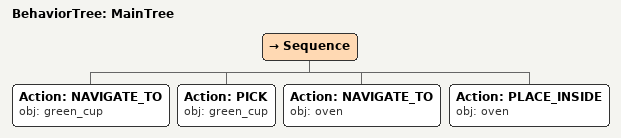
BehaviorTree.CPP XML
<root main_tree_to_execute="MainTree">
  <BehaviorTree ID="MainTree">
    <Sequence>
      <!-- Navigate to green_cup -->
      <Action ID="NAVIGATE_TO" obj="green_cup" />
      <!-- Pick green_cup -->
      <Action ID="PICK" obj="green_cup" />
      <!-- Navigate to oven -->
      <Action ID="NAVIGATE_TO" obj="oven" />
      <!-- Place inside oven -->
      <Action ID="PLACE_INSIDE" obj="oven" />
    </Sequence>
  </BehaviorTree>
</root>
